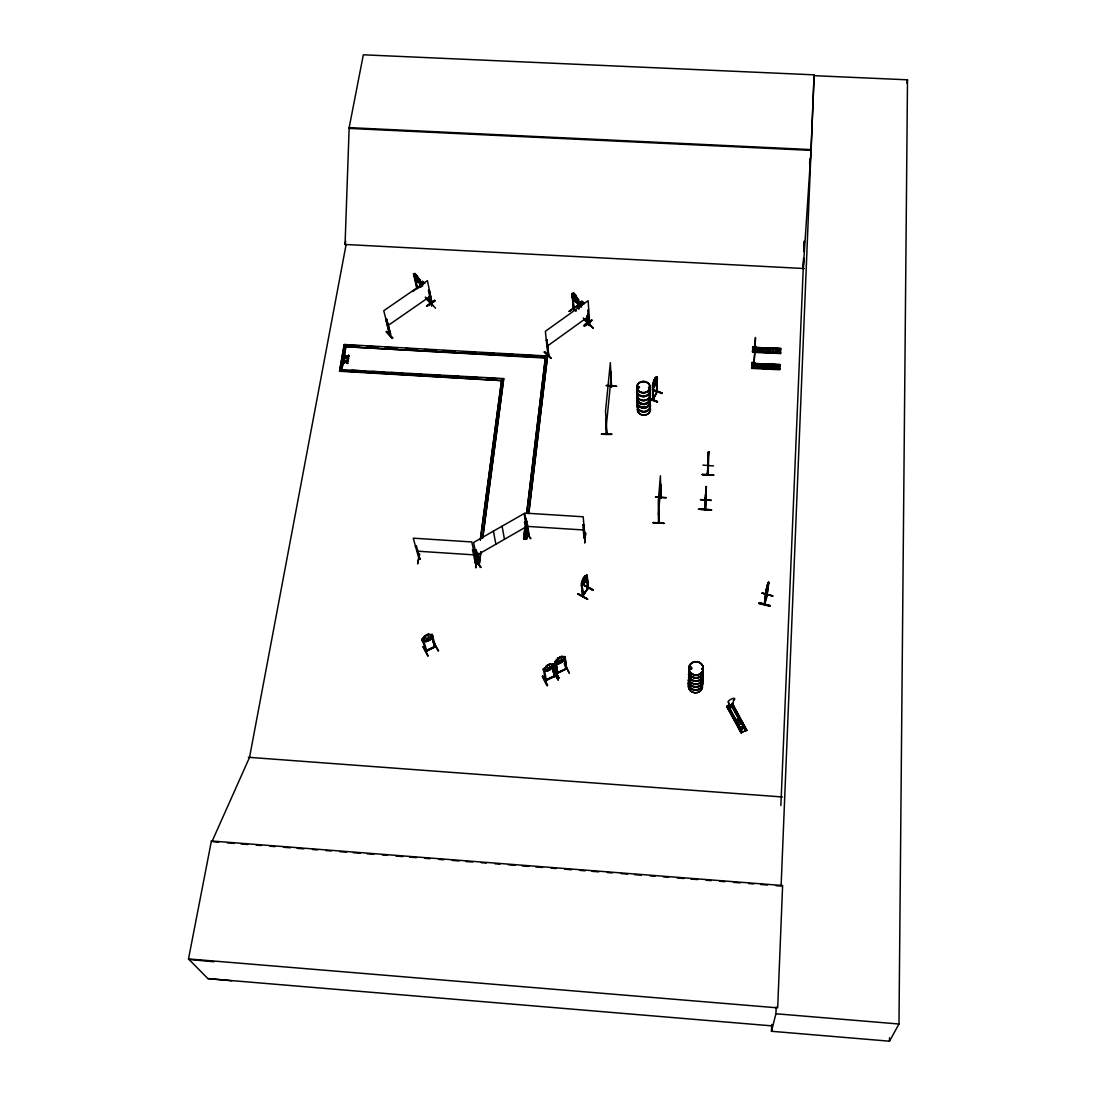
<?xml version="1.0" encoding="UTF-8"?>
<svg xmlns="http://www.w3.org/2000/svg" width="1096" height="1096" viewBox="0 0 1096 1096"><rect width="100%" height="100%" fill="white"/><g stroke="black" fill="none" stroke-linecap="round" stroke-linejoin="round"><path stroke-width="1.5" d="M601.416 434.194C615.24 435.153 615.87 433.358 601.416 434.208M547.767 355.036L548.493 353.926M705.906 489.83L706.03 489.022M754.336 348.596L754.514 348.035M653.285 522.943L664.066 523.326L653.285 522.888M780.626 348.542L752.76 347.596L752.733 348.35L752.774 347.364L780.626 348.542L780.462 353.227M753.158 347.843L753.966 348.281M751.733 367.05L779.722 368.201L751.746 366.872L751.678 368.407L779.681 369.736L779.722 368.201L753.39 366.941M755.089 365.036L779.777 366.201L779.859 364.612L755.158 363.502M751.692 364.132L779.804 365.653L751.678 364.31L779.831 364.68L751.938 363.776M779.831 364.9L751.87 363.475L751.705 367.845L751.801 366.557L754.623 367.037M780.434 353.624L780.489 352.104L752.651 350.802L752.582 352.323L780.448 353.529M780.462 353.131L752.61 351.857L752.87 347.144M780.544 350.049L780.585 348.624L752.774 347.364L752.705 348.843L767.447 349.528M780.558 349.734L752.582 348.24L778.927 349.227M771.762 1024.445L771.474 1031.281L889.486 1041.2L898.98 1024.007L907.502 79.816L814.068 75.665L781.106 886.075L775.995 885.678M753.404 363.927C753.664 364.927 751.856 363.379 751.856 364.584M708.208 459.279L707.756 463.389L708.317 454.018L707.961 461.197L707.961 460.471M889.486 1041.2L889.527 1037.775M751.705 367.804L779.694 369.242L751.705 367.722M752.212 363.995L752.212 363.899M752.61 351.474L767.364 352.172M557.823 672.752C555.357 673.602 558.563 671.821 557.727 673.3L555.823 661.094M555.343 675.999L553.466 664.053L549.754 663.943L543.232 669.094M555.275 675.657L554.083 676.136M710.619 509.654C673.41 507.667 736.334 511.901 699.865 508.982M700.522 499.749L711.222 500.42M779.859 364.612L779.694 369.325M211.418 840.975L188.498 958.932L777.681 1007.854L782.613 885.513L211.418 840.975L211.939 841.687L249.546 757.363L346.117 244.518L345.062 244.449L349.158 127.629L363.338 54.8L814.15 74.843L811.109 149.59L803.245 268.493L803.656 258.231M712.907 474.952C679.369 473.636 737.156 476.596 702.262 474.321M753.623 364.105L752.884 364.146M803.916 251.381L804.327 241.12M705.112 508.599L706.125 486.555L705.988 501.146L705.701 499.584M706.002 488.254L706.235 486.569L705.413 509.585L705.55 508.243M771.474 1031.281L775.913 1013.759L776.187 1006.95M707.358 474.76L708.591 451.895M708.043 465.101L708.317 466.649L708.605 451.744L708.372 453.388M707.906 460.306L707.879 474.732M708.317 466.649L708.468 451.867M753.706 363.831L753.582 366.735L754.719 353.46L753.801 366.749L753.925 363.831M754.473 350.665L755.377 337.472M754.692 350.679L755.555 337.869M754.733 363.612L754.541 367.982L754.637 366.694M754.815 362.653L751.966 362.529L754.815 362.653L754.733 363.762M755.514 350.939L752.705 350.473L752.61 351.775L780.475 353.063M755.692 346.61L752.856 346.816L755.692 346.61L755.432 351.898L755.528 350.61M780.873 805.587L803.642 258.423M803.943 251.738L804.354 241.326M432.167 304.441L431.701 305.757L432.249 304.373M432.372 304.688L431.619 305.4M653.298 522.71L664.066 523.326L653.298 522.463M751.966 362.529L752.034 366.146L751.87 363.543M752.87 346.487L752.692 350.076L752.993 348.761M753.062 348.473L753.13 347.144L752.938 350.09M713.51 465.937L702.906 465.115M779.777 366.174L755.103 364.941M780.475 352.693L770.639 352.227M780.489 352.145L752.651 350.802M779.708 368.79L753.363 367.53M705.961 490.063L705.632 493.666M708.331 455.087L708.057 458.799M764.35 603.828L765.926 591.073M764.501 603.444L765.145 603.156L764.419 603.691M767.364 595.32L767.173 594.224M767.118 594.676L768.488 582.127L765.912 591.045M765.953 590.922L764.734 604.444L767.543 594.32M705.523 495.296L705.975 496.132L705.66 495.241M708.413 452.716L708.605 451.744M389.642 334.554L385.874 319.744L386.614 319.224L390.614 334.294L389.505 334.65L390.272 333.54M706.235 486.72C703.851 522.203 707.605 469.458 705.468 496.2M708.153 455.826L707.838 461.183L708.4 460.265M706.057 487.419L706.605 486.747M710.592 510.01L699.851 509.339M661.011 497.981L661.025 497.118L660.422 497.954M666.08 497.858L655.408 496.94L666.08 497.57M658.765 509.763L658.874 523.011C658.49 520.86 658.381 523.491 658.956 522.491M658.449 522.888L658.422 522.025M660.847 484.144L660.888 498.077L660.409 475.746L658.299 501.53L658.49 522.984M658.956 522.025L658.874 522.956L658.792 509.325M660.532 498.009L660.929 497.063M705.071 508.215L705.043 509.558L705.893 490.857M707.468 473.458L707.317 474.828M705.043 509.462L705.701 499.68M707.4 474.801L708.03 465.197M708.961 451.922L708.359 452.648M752.582 348.281L778.927 349.391M425.632 650.599L426.878 651.051L422.919 638.749M711.236 500.283L700.522 499.584M752.034 366.146L752.226 363.214M658.422 514.956L660.504 489.446M741.334 732.745L727.306 705.646L729.073 708.701M727.703 705.468L741.937 732.553L742.718 732.197L727.95 706.208M616.555 386.381L606.307 385.354M606.403 433.783L606.554 432.468M605.745 418.987L606.499 433.879L606.102 419.001L605.663 419.809M611.472 386.724L611.198 385.573L611.623 386.915M606.951 432.673L606.951 433.304M611.595 385.778L611.143 386.984L610.815 371.681L610.39 372.476M733.375 706.742L733.813 705.988L728.662 709.016L729.128 708.126M767.734 348.131L767.584 352.268M766.748 368.366L766.899 364.173M587.785 588.442C588.319 588.73 580.565 597.128 583.319 595.69M734.8 720.291L739.882 718.099M770.557 348.268L770.406 352.405M583.88 525.217L582.935 524.82L583.88 525.217L585.059 538.314L583.182 516.778L524.683 513.079L527.779 534.615L528.916 534.67L527.957 533.711M582.935 524.82L583.976 538.163L584.195 537.273L585.031 538.273M584.73 542.904L585.62 532.985L584.73 542.643M769.735 364.31L769.598 368.503M773.064 348.391L772.927 352.528M772.255 364.434L772.118 368.626M606.362 425.399L611.116 377.435M775.886 348.514L775.749 352.665M775.105 364.571L774.968 368.763M777.776 348.61L777.639 352.748M776.995 364.667L776.859 368.845M741.334 732.512L726.84 706.715L732.333 704.057L746.814 730.279L746.006 730.648L746.732 730.333M814.068 75.665L814.15 74.843M746.431 730.306L741.321 732.649L727.306 705.646M809.56 163.51L810.108 158.591M526.902 521.244L525.875 521.518L526.902 521.244L528.984 534.286M528.217 529.327L526.642 539.177L527.409 532.725M765.707 591.881L765.446 593.95L767.775 583.483L765.789 592.004M764.556 603.458L766.967 586.73M766.816 595.745L768.255 582.853M767.008 594.854L767.46 591.662M767.83 588.538L768.611 582.154L767.885 583.51M766.858 595.429L768.94 582.401M526.354 533.971L525.751 539.04L523.669 538.903L524.833 528.368M525.642 521.6L526.053 518.216M526.655 513.147L545.603 356.364M523.669 538.903L525.094 527.08M525.696 521.997L526.107 518.627M526.724 513.558L545.342 357.584L344.089 346.624M525.751 539.04L527.313 525.107M528.724 513.27L547.52 356.022L344.254 344.5L339.582 371.256L501.557 380.613L339.445 370.804M528.779 513.682L547.52 356.022M705.386 498.351L705.632 497.187L705.386 498.228M769.913 605.8L759.213 602.745L769.926 605.8L759.021 603.526L759.213 602.745L769.954 605.567M706.112 487.706L706.125 486.555M761.994 593.169L772.721 595.813M475.048 562.549C478.459 561.495 473.13 563.152 476.322 562.947L471.787 541.958L413.26 538.177L419.097 559.303L418.891 558.316M477.294 559.522L475.719 567.673L476.897 557.631L475.87 567.646M472.513 549.808L473.499 549.863L472.513 549.808L475.335 562.988M478.5 553.316L477.144 563.508L479.322 564.029L480.897 552.151M482.911 536.876L503.708 378.586L339.883 369.571M480.308 539.739L501.79 378.915M477.226 563.892L477.911 558.809M480.391 540.136L501.338 382.312M479.322 564.029L480.802 551.863M482.583 538.41L503.708 378.586M616.555 386.244L606.28 385.682M418.987 559.275L418.96 558.357M419.713 558.892L419.042 558.357M419.001 559.193L420.042 559.303L419.782 558.398M416.466 546.164L415.425 546.438L416.466 546.164L420.083 559.261M423.275 283.974L423.481 282.562L424.248 283.193M526.477 535.136L527.409 534.163M527.505 534.547L524.148 513.545L473.568 542.506L478.089 563.481L479.021 562.933L476.116 549.918L475.267 550.425L478.185 563.426L479.048 562.549L477.897 563.207M477.801 562.741L479.13 562.933L476.116 549.918M906.926 83.104L907.502 79.816M347.651 363.488L345.966 361.077L347.898 359.748L345.569 360.748L343.665 359.474L345.363 361.899L343.404 363.255L345.761 362.228L347.651 363.488L347.473 362.064M348.459 359.009L346.788 356.611L348.706 355.282L346.391 356.282L344.473 355.008L346.185 357.433L344.226 358.776L346.583 357.762L348.459 359.009L348.281 357.584M345.966 361.077L346.24 361.981L348.062 361.214L347.898 359.748M346.788 356.611L347.048 357.515L348.871 356.734L348.706 355.282M339.582 371.256L344.254 344.5M767.255 585.894L766.515 589.538L767.556 584.826M345.692 241.12L345.048 244.559L346.103 244.614M767.104 366.187L768.008 365.132L769.269 365.804M770.228 350.076L768.255 350.665M737.69 721.483L739.348 720.442M769.776 606.321L759.048 603.458M649.668 399.273L657.518 401.629L649.695 398.218M702.18 668.656L702.495 669.382M702.002 678.136L701.947 678.602M690.028 667.587L690.631 668.82L691.192 667.574M586.73 317.511C589.333 328.211 586.113 319.333 587.278 322.265M587.908 322.334L583.236 317.922M652.819 384.408L653.052 399.725L657.381 391.204M657.367 391.847L656.888 377.188L656.586 392.491L657.395 391.724M573.153 308.798C576.77 311.935 569.646 303.181 575.838 311.072M587.1 577.181L583.497 585.059L581.264 585.922L582.853 579.017L582.236 583.908L584.88 581.305L585.894 576.702L584.757 576.154L582.812 579.017L584.894 576.112L587.018 575.222M767.077 589.36L768.255 584.127L766.145 592.662M705.523 509.489L706.071 499.612M587.209 598.827C558.275 583.223 607.527 610.198 577.907 593.936M649.051 387.874L649.257 387.244M565.865 668.834L566.385 667.998M639.434 387.34L639.324 386.628M554.494 676.547L554.151 675.615M554.096 675.766L554.905 675.684M546.383 680.109L545.082 680.232L545.424 680.904L555.234 676.054L553.535 664.149M557.768 673.204L555.973 661.299L555.056 661.751L556.782 673.643L557.713 672.78M637.557 386.724L637.68 387.628M637.776 386.669L638.982 387.176M639.05 387.34L637.79 386.381M639.42 387.039L638.913 387.847M386.504 331.595L392.217 338.322L392.574 337.705M555.22 676.109L545.082 680.232M392.574 338.006L386.477 331.348L392.669 338.006M581.647 583.058L582.428 596.375L583.058 595.416M430.262 301.934L430.344 302.51M656.627 391.889L656.97 391.162M652.641 399.602L652.531 385.175L655.34 377.408L656.846 377.01L656.929 391.738M653.504 398.588L653.148 399.656M432.125 634.598L431.139 634.927L434.756 647.229L434.441 646.366L435.4 646.352M434.537 646.887L435.687 646.298L425.632 651.106M426.659 650.64L434.811 646.722M772.666 596.114L761.994 593.032L772.707 595.95M767.09 594.772L764.364 604.211M768.57 582.305L768.693 583.291M655.408 384.367C662.409 365.721 649.325 398.273 655.518 384.408M707.824 474.719L708.454 465.156M606.924 433.81L605.513 411.082L610.349 362.666L611.541 386.984L610.458 371.667M581.168 583.99L582.949 579.085M653.504 399.108L653.545 399.026C651.504 394.313 655.531 370.188 652.942 384.436M424.864 283.576L422.714 281.466C418.823 282.576 424.7 280.124 422.261 282.932L422.645 284.768M583.319 595.799L581.77 583.099L582.894 595.58M588.401 587.716L583.031 595.101M582.866 302.441L582.319 304.962M424.851 635.844L424.179 639.927L426.714 639.982L430.851 636.708L430.44 635.283L428.207 634.228L424.837 635.927L421.987 639.461L422.563 641.352L422.056 639.324M547.63 665.382L546.685 667.423L548.055 668.382L550.137 666.587L548.754 664.834M587.511 588.716L586.223 576.044L586.935 575.359L584.894 576.112M423.248 646.846L428.015 655.915L423.207 646.873M652.791 384.299L652.531 385.175M574.14 309.305L573.235 299.112M765.994 591.744L766.46 590.812M549.863 663.971L546.397 665.683L545.246 669.615L547.616 669.615L551.905 666.327L551.699 664.943L549.754 663.943M701.796 668.587L701.728 669.423M689.617 667.793L691.288 667.286M691.603 668.724L691.699 667.916M657.312 402.054L649.681 398.286M661.929 393.505L652.531 389.806L661.957 393.176M767.296 365.557L767.926 367.174M653.134 398.862L657.066 391.587M653.052 399.725L657.34 391.286M767.981 349.871L769.132 349.062L770.091 349.734M770.187 350.323L769.337 351.117M657.216 377.312L656.49 377.928M765.556 593.977L766.173 592.566M542.712 676.177L547.192 685.712L542.657 675.958L547.685 685.206M431.468 305.496L428.426 290.317L429.153 289.81L431.701 305.757M554.069 668.889L559.083 678.136L553.644 669.108M649.366 399.56L649.544 399.314A6.535 5.617 -1.6 0 1 644.941 407.301A6.535 5.617 -1.6 0 1 637.228 401.41A6.549 5.617 -1.6 0 0 644.955 407.315A6.549 5.617 -1.6 0 0 649.64 399.314L657.326 401.972M649.503 387.683L648.668 387.203L648.599 388.066M582.483 596.293L588.086 587.853L586.908 575.167L588.47 587.936M582.921 595.977L588.141 587.757M583.401 585.004L593.306 589.895L583.921 584.867L592.977 590.374L583.415 584.908L581.332 585.812M582.812 596.471L582.099 583.278M588.045 588.771L587.264 575.537M584.319 303.524L582.017 301.4L581.154 302.839L581.442 307.168M652.572 389.683L662.148 393.067L652.531 389.505M419.932 559.289L418.782 558.782M546.301 680.137L546.425 680.411M425.988 651.476L422.124 639.42L424.782 635.831L428.303 634.255M429.906 639.9L432.756 636.31L432.262 634.515L428.207 634.228M422.618 641.187C426.714 642.681 431.166 639.9 432.646 636.338M564.07 657.162L564.988 656.86L565.262 658.669L562.18 662.121L558.823 663.834L555.192 663.655L554.864 661.696L558.056 658.189L556.85 662.231L559.193 662.244L563.495 658.956L563.303 657.559L561.399 656.545L565.125 656.778L566.659 668.752L565.81 669.286L563.961 657.066L565.07 656.668L561.44 656.477L558.001 658.175L561.44 656.477M558.111 658.299L555.042 661.765L557.015 673.588M547.205 671.095L550.63 669.396L553.631 665.943M555.192 663.655C559.042 664.984 563.097 661.559 565.317 658.532M588.867 324.772L589.854 325.142L588.1 300.701L545.37 331.293L547.904 355.323L548.411 353.981M547.753 354.405L547.973 354.734M548.781 354.762L547.986 355.255L548.781 354.679L546.863 339.733M386.135 331.91L392.245 338.253M544.479 351.706L550.987 358.159M544.123 352.254L551.041 358.447L544.52 351.665M389.518 334.02L390.19 333.595M390.614 334.376L386.614 319.224M649.298 388.025L649.407 387.929A6.617 5.672 -1.6 0 1 643.845 396.053A6.617 5.672 -1.6 0 1 637.255 388.559M639.256 387.45L638.146 387.765M583.963 537.369L585.045 537.424M584.127 537.835L585.059 537.862M527.875 533.725L528.642 534.245M527.519 535.067L526.395 534.752M474.705 559.535L480.774 567.427L475.143 559.015M745.02 731.101L745.472 730.813M556.7 673.273L566.564 668.492M435.633 646.804L432.208 634.406L431.372 635.351M593.018 328.129L586.511 321.443L593.114 328.005M589.593 324.293L589.155 325.06M589.196 325.087L589.771 325.115M547.096 339.952L546.15 340.253M588.031 310.565L588.511 309.839L587.799 310.346L589.223 325.635M591.772 320.046C575.058 329.444 589.648 325.827 591.73 319.977M547.014 346.322L589.155 316.018M573.633 308.675L571.879 293.564C571.55 296.934 574.14 300.962 576.592 302.606M573.825 308.949L573.372 308.058M580.359 304.113L580.099 301.633L580.579 306.784M583.593 303.154L582.784 302.51M575.236 295.112C573.359 293.043 573.893 298.975 575.564 299.208L575.332 295.043M576.633 302.702L571.989 296.057M572.482 294.317L571.865 293.714L573.852 293.249L578.606 299.729L577.702 299.249L578.989 308.332M582.058 301.496L580.085 301.784L581.058 302.126M569.057 311.127L577.167 305.921L569.345 311.374M573.852 293.249L576.03 295.441L577.332 300.756L576.044 300.825L573.071 296.578L573.879 293.344L571.865 293.714M435.537 308.168L429.344 301.606M427.865 655.942L423.248 646.613M386.82 319.457L385.874 319.744M435.016 300.784C409.753 316.977 451.84 289.522 427.07 306.291M434.66 300.194L426.782 305.962L434.715 300.455M387.559 325.855L430.605 296.03M421.193 285.974L419.905 279.877L418.946 279.535M419.905 279.877L414.973 273.507L414.932 276.822L417.919 281.028L418.932 280.932L417.138 275.576M418.658 282.823L416.576 280.823M421.837 282.494L421.261 281.905L422.851 281.494M412.74 291.44L415.398 289.618M418.014 287.81L420.891 286.001L418.275 287.823M554.069 668.683L558.659 678.369M547.205 685.671L542.191 676.396M413.932 273.726L417.179 288.248M546.274 680.602L544.328 668.409M552.384 664.464L554.234 676.547M691.357 668.834L690.316 669.122L689.631 668.026M701.659 668.492L702.426 668.45M702.468 669.286L701.563 669.122M726.908 706.701L741.033 732.964M741.691 732.662L727.251 706.441M767.474 365.516L768.858 365.434M474.705 559.577L480.774 567.427L475.13 559.248M530.902 538.479L525.258 530.45M478.61 562.207L478.212 562.96M526.806 535.465L527.683 534.971L525.395 521.641L524.546 522.134L526.888 535.437M475.459 550.713L476.308 550.206M525.587 521.929L524.546 522.134M476.349 555.453L526.176 526.806M648.736 388.121L649.079 387.244M548.315 354.501L547.041 341.308M390.176 334.129L389.779 334.938L383.778 310.716L427.426 280.617L432.468 305.318L429.153 289.81M569.221 673.15L564.166 663.697M552.699 670.999L558.344 680.191L552.754 670.971M555.234 662.08L556.152 661.628M544.328 668.574L543.424 669.149L543.589 671.04L547.301 671.122L550.576 669.382M552.357 664.614L553.384 664.245M554.466 676.492L552.644 665.012L553.37 664.121M564.7 663.683L569.358 673.054M557.672 672.478L566.659 668.752L556.878 673.602M546.205 679.794L554.014 675.931M545.301 680.589L554.192 676.259M560.33 657.326L559.22 657.874L558.412 660.847L559.645 660.998L561.741 659.203L560.385 657.436M433.386 641.722L438.619 650.736M422.124 639.42L423.22 639.297L421.946 639.365M426.481 641.489L429.975 639.927M425.659 650.64L426.591 650.243M426.618 650.366L434.441 646.585M425.865 651.476L435.715 646.709M729.032 707.317L732.416 705.769M431.166 634.927L434.934 647.147M348.186 358.104L346.309 356.844L343.952 357.871L344.226 358.776M347.377 362.584L345.5 361.324L343.13 362.351L343.404 363.255M346.185 357.433L345.911 356.529L344.048 357.31L344.322 358.214M345.363 361.899L345.103 360.995L343.24 361.79L343.514 362.694M653.175 385.532L656.079 380.202L655.312 377.504L656.942 377.051L657.093 391.971M530.478 538.698L524.765 530.765M545.411 680.52L543.424 669.149L544.342 668.697M737.485 719.387L739.019 719.688M690.179 667.204L691.028 667.163M638.187 386.573L638.941 386.696M638.584 387.587L639.078 386.765M433.468 641.9L438.071 651.024M652.504 387.573L654.038 387.052L652.558 387.463M566.44 668.423L564.961 656.737M565.81 669.218L565.426 668.519M413.48 273.863L415.11 273.534M420.22 282.576C416.425 283.385 414.178 277.192 413.562 273.808L416.96 289.221M580.017 301.701L582.14 301.441L584.291 303.551M576.51 302.66L578.606 302.414M419.453 554.11L417.617 563.865L419.604 554.151M528.724 534.67L528.697 533.766M475.143 562.015L475.993 562.522M476.089 562.988L475.239 562.878M690.877 669.04L689.74 668.519M587.196 316.401L587.73 323.169L586.881 315.634M770.721 349.583L778.9 350.062M349.158 127.629L811.109 149.59M349.35 128.424L811.026 150.385M345.062 244.449L804.341 268.547M606.924 432.632L607.02 433.057M346.089 345.048L359.735 345.829M366.557 346.213L378.49 346.884M385.313 347.281L397.245 347.953M405.78 348.432L417.713 349.117M424.536 349.501L436.468 350.172M443.291 350.569L455.224 351.241M463.759 351.72L475.691 352.405M482.514 352.789L494.447 353.46M501.269 353.844L513.202 354.529M521.723 355.008L533.67 355.679M540.492 356.077L547.575 356.474M345.788 346.72L545.397 358.05M341.596 369.667L344.993 369.859M351.816 370.256L365.448 371.051M372.27 371.434L384.203 372.133M391.012 372.517L402.944 373.215M409.767 373.599L421.686 374.298M428.509 374.681L440.441 375.38M447.25 375.764L459.183 376.462M466.005 376.846L477.925 377.545M486.446 378.024L496.68 378.627M426.563 641.516L422.563 641.352M526.71 526.354L584.387 530.026M523.614 538.506L525.696 538.643M416.891 551.151L474.582 554.905M477.144 563.508L479.24 563.645M248.326 757.281L782.53 796.984M213.651 841.824L218.762 842.221M227.283 842.879L234.092 843.413M240.915 843.947L247.737 844.482M256.245 845.139L261.369 845.537M269.89 846.208L275 846.605M283.522 847.263L290.33 847.797M297.153 848.331L303.962 848.866M312.483 849.523L317.593 849.921M326.115 850.592L331.225 850.989M339.746 851.661L346.569 852.181M353.378 852.715L360.2 853.25M367.009 853.784L373.832 854.318M382.353 854.976L387.463 855.373M395.985 856.045L402.794 856.579M409.616 857.099L416.439 857.634M424.947 858.305L430.07 858.702M438.592 859.36L443.702 859.757M452.223 860.428L459.032 860.963M465.855 861.497L472.664 862.018M481.185 862.689L486.295 863.086M494.817 863.744L499.927 864.155M508.448 864.813L515.271 865.347M522.08 865.881L528.902 866.415M535.711 866.936L542.534 867.47M551.055 868.142L556.165 868.539M564.687 869.197L571.495 869.731M580.017 870.402L585.141 870.799M591.95 871.334L598.772 871.854M607.294 872.526L612.404 872.923M620.925 873.581L627.734 874.115M634.557 874.649L641.365 875.183M649.887 875.841L654.997 876.252M663.518 876.91L668.629 877.307M677.15 877.978L683.973 878.499M690.781 879.033L697.604 879.567M706.125 880.239L711.236 880.636M719.757 881.294L724.867 881.691M733.388 882.362L740.197 882.897M748.719 883.554L753.843 883.951M760.651 884.486L767.474 885.02M775.913 1013.759L898.98 1024.007M188.498 958.932L207.884 978.605L771.379 1025.829M189.074 959.507L214.035 961.754M207.884 978.605L231.886 980.783M769.406 349.254L768.063 350.61M426.563 650.709L426.878 650.983M654.942 378.723C656.668 381.997 652.12 386.162 654.449 379.627M649.654 398.574L657.49 401.684M584.264 577.414L585.017 579.03L583.127 581.88L583.62 578.373M585.319 582.058L587.196 577.236L586.853 575.277M587.264 599.005L577.88 593.69M577.071 305.798L569.413 311.47M573.688 309.401L572.235 293.468M347.048 357.515L348.555 358.488M346.24 361.981L347.747 362.968M345.911 356.529L344.377 355.529L344.651 356.433M345.103 360.995L343.569 359.995L343.829 360.899M430.399 303.195L429.522 296.961M769.693 349.213L770.187 349.98M577.715 299.455L578.4 307.757M691.11 667.395L691.795 668.218M571.961 293.673L573.866 309.497M574.099 308.921L576.099 310.88M584.264 319.306L588.031 322.936L587.47 316.21M583.976 319.1L587.525 322.525M584.004 319.498L587.662 323.115M584.346 326.224L591.84 320.333M420.659 285.988L418.905 279.316L420.686 287.125M425.385 297.139L430.687 302.441M425.467 297.537L430.783 303.03M426.276 298.55L430.29 302.647M426.358 298.934L430.509 303.222L429.248 297.153M769.104 365.448L769.406 366.297M737.129 721.25L736.813 720.264M702.221 677.821L701.974 677.588A7.124 6.631 5 0 1 696.111 687.206A7.124 6.631 5 0 1 688.877 678.383M732.388 703.331L746.787 730.306M733.046 705.591L746.376 730.402M731.95 704.084L745.348 729.141L731.717 704.468L744.225 727.84M731.333 704.481L745.444 730.758M731.703 706.29L741.225 723.757M729.402 707.358L738.677 724.949M572.071 296.002L574.441 300.551M427.235 635.105L428.988 636.94L427.002 638.735L425.399 637.721L426.111 635.653M345.5 361.324L345.761 362.228M347.788 360.296L348.062 361.214M346.391 356.282L346.651 357.186M346.309 356.844L346.583 357.762M348.61 355.83L348.871 356.734M415.466 278.877L417.453 288.056M419.343 279.302L420.974 286.933M421.645 281.658L422.604 286.234M421.275 281.741L422.001 284.905M428.7 296.578L429.947 302.784M493.406 531.149L495.885 544.219M502.091 526.176L504.448 539.301M578.606 299.729L579.263 308.14M578.154 300.838L578.811 309.25M581.044 305.688L580.592 302.085M588.031 313.579L588.771 325.471M703.18 671.451A7.206 6.686 4.8 0 1 695.535 677.643A7.206 6.686 4.8 0 1 688.795 670.451M702.988 673.095A7.275 6.754 4.8 0 1 696.357 681.123A7.275 6.754 4.8 0 1 688.603 673.848M703.153 671.999A7.206 6.686 4.8 0 1 688.905 672.739M702.892 672.93A7.179 6.672 4.8 0 1 696.357 680.849A7.179 6.672 4.8 0 1 688.699 673.67M702.865 673.465A7.179 6.672 4.9 0 1 696.33 681.37A7.179 6.672 4.9 0 1 688.685 674.204M702.139 674.506A7.165 6.658 4.9 0 1 697.166 683.959A7.165 6.658 4.9 0 1 688.603 676.903M702.974 673.259A7.275 6.754 4.9 0 1 696.344 681.287A7.275 6.754 4.9 0 1 688.589 674.013M703.125 670.04A7.302 6.782 4.8 0 1 696.467 678.095A7.302 6.782 4.8 0 1 688.685 670.807M703.139 669.875A7.302 6.782 4.8 0 1 696.481 677.931A7.302 6.782 4.8 0 1 688.685 670.642M701.851 680.835A7.083 6.603 5.1 0 1 695.987 690.316A7.083 6.603 5.1 0 1 688.795 681.52M688.713 684.027A7.083 6.603 5.1 0 0 694.974 692.809A7.083 6.603 5.1 0 0 702.344 685.082A7.083 6.603 5.1 0 1 694.974 692.809A7.083 6.603 5.1 0 1 688.713 684.137M702.015 677.164A7.124 6.631 5 0 1 696.124 686.685A7.124 6.631 5 0 1 688.905 677.849M688.713 681.15A7.193 6.699 5.1 0 0 696.015 690.069A7.193 6.699 5.1 0 0 701.947 680.452A7.097 6.603 5.1 0 1 696.015 689.795A7.097 6.603 5.1 0 1 688.809 681M702.084 677.479A7.22 6.713 5 0 1 696.124 687.11A7.22 6.713 5 0 1 688.795 678.164M702.111 674.78A7.124 6.631 4.9 0 1 697.138 684.192A7.124 6.631 4.9 0 1 688.617 677.164M649.517 392.601A6.59 5.644 -1.6 0 1 643.955 400.739A6.59 5.644 -1.6 0 1 637.379 393.259M649.599 392.135A6.686 5.727 -1.6 0 1 643.955 400.383A6.686 5.727 -1.6 0 1 637.283 392.806M649.599 392.341A6.686 5.727 -1.6 0 1 643.955 400.588A6.686 5.727 -1.6 0 1 637.283 393.012M649.462 388.573A6.617 5.658 -1.6 0 1 643.859 396.725A6.617 5.658 -1.6 0 1 637.269 389.244M649.531 388.299A6.699 5.74 -1.6 0 1 643.859 396.574A6.699 5.74 -1.6 0 1 637.173 388.984M637.461 396.642A6.576 5.644 -1.6 0 0 644.023 404.123A6.576 5.644 -1.6 0 0 649.586 395.985A6.535 5.617 -1.6 0 1 644.873 403.986A6.535 5.617 -1.6 0 1 637.146 398.081M649.709 403.917A6.521 5.603 -1.5 0 1 645.873 411.712A6.521 5.603 -1.5 0 1 637.434 407.465M637.351 406.013A6.521 5.603 -1.5 0 1 638.475 403.26M649.777 407.191A6.508 5.603 -1.5 0 1 647.709 414.192A6.508 5.603 -1.5 0 1 639.365 413.713A6.508 5.603 -1.5 0 1 638.543 406.534M649.75 406.986A6.48 5.59 -1.5 0 1 644.27 415.028A6.48 5.59 -1.5 0 1 637.804 407.63M649.791 403.657A6.603 5.686 -1.5 0 1 647.695 410.767A6.603 5.686 -1.5 0 1 639.215 410.26A6.603 5.686 -1.5 0 1 638.393 402.999M649.695 403.26A6.521 5.603 -1.5 0 1 647.626 410.274A6.521 5.603 -1.5 0 1 639.269 409.781A6.521 5.603 -1.5 0 1 638.447 402.602M649.723 399.711A6.631 5.699 -1.6 0 1 644.119 407.918A6.631 5.699 -1.6 0 1 637.502 400.383M649.723 399.506A6.631 5.699 -1.6 0 1 644.106 407.712A6.631 5.699 -1.6 0 1 637.488 400.177M649.558 396.327A6.535 5.617 -1.6 0 1 644.886 404.314A6.535 5.617 -1.6 0 1 637.16 398.41A6.535 5.617 -1.6 0 0 644.886 404.328A6.535 5.617 -1.6 0 0 649.558 396.341A6.549 5.617 -1.6 0 1 644.037 404.424A6.549 5.617 -1.6 0 1 637.502 396.985M649.586 396.122A6.576 5.644 -1.6 0 1 644.023 404.246A6.576 5.644 -1.6 0 1 637.475 396.779M649.64 399.985A6.535 5.617 -1.6 0 1 644.969 407.972A6.535 5.617 -1.6 0 1 637.242 402.068A6.521 5.603 -1.6 0 0 644.955 407.972A6.521 5.603 -1.6 0 0 649.627 399.985M729.128 704.207L729.155 705.646L729.128 704.207M736.238 722.963L741.334 720.634L736.238 722.963M737.498 725.347L742.609 723.004L737.498 725.347M738.937 728.032L744.047 725.689L738.937 728.032M739.896 729.826L745.006 727.484L739.896 729.826M415.754 274.589C415.151 280.275 420.124 279.905 415.836 274.534M345.898 346.268L341.842 369.681L345.898 346.268M733.594 700.097L732.525 705.975L729.141 707.523L728.881 702.495A3.822 1.206 -28.2 0 1 729.046 700.522A3.822 1.206 -28.2 0 1 733.882 698.316A3.822 1.206 -28.2 0 1 733.703 700.303L733.594 700.097M690.672 672.656A7.234 6.713 4.7 0 0 702.947 670.464A7.234 6.713 4.7 0 0 694.645 661.669A7.234 6.713 4.7 0 0 690.672 672.656M690.686 672.903A7.22 6.699 4.7 0 0 702.92 670.725A7.22 6.699 4.7 0 0 694.631 661.957A7.22 6.699 4.7 0 0 690.686 672.903A7.247 6.727 4.7 0 0 702.947 670.574A7.247 6.727 4.7 0 0 694.631 661.765A7.247 6.727 4.7 0 0 690.658 672.766M639.667 391.738A6.644 5.686 -1.6 0 0 650.038 387.381A6.644 5.686 -1.6 0 0 640.53 381.915A6.644 5.686 -1.6 0 0 639.667 391.738A6.644 5.686 -1.6 0 0 650.038 387.518A6.644 5.686 -1.6 0 0 640.53 382.038A6.644 5.686 -1.6 0 0 639.667 391.875M639.694 392.053A6.617 5.658 -1.6 0 0 650.024 387.724A6.617 5.658 -1.6 0 0 640.544 382.271A6.617 5.658 -1.6 0 0 639.694 392.053M644.023 403.835A6.549 5.631 -1.6 0 0 649.558 395.738A6.535 5.617 -1.6 0 1 644.023 403.835A6.549 5.631 -1.6 0 1 637.488 396.396A6.535 5.617 -1.6 0 0 644.023 403.835"/></g></svg>
